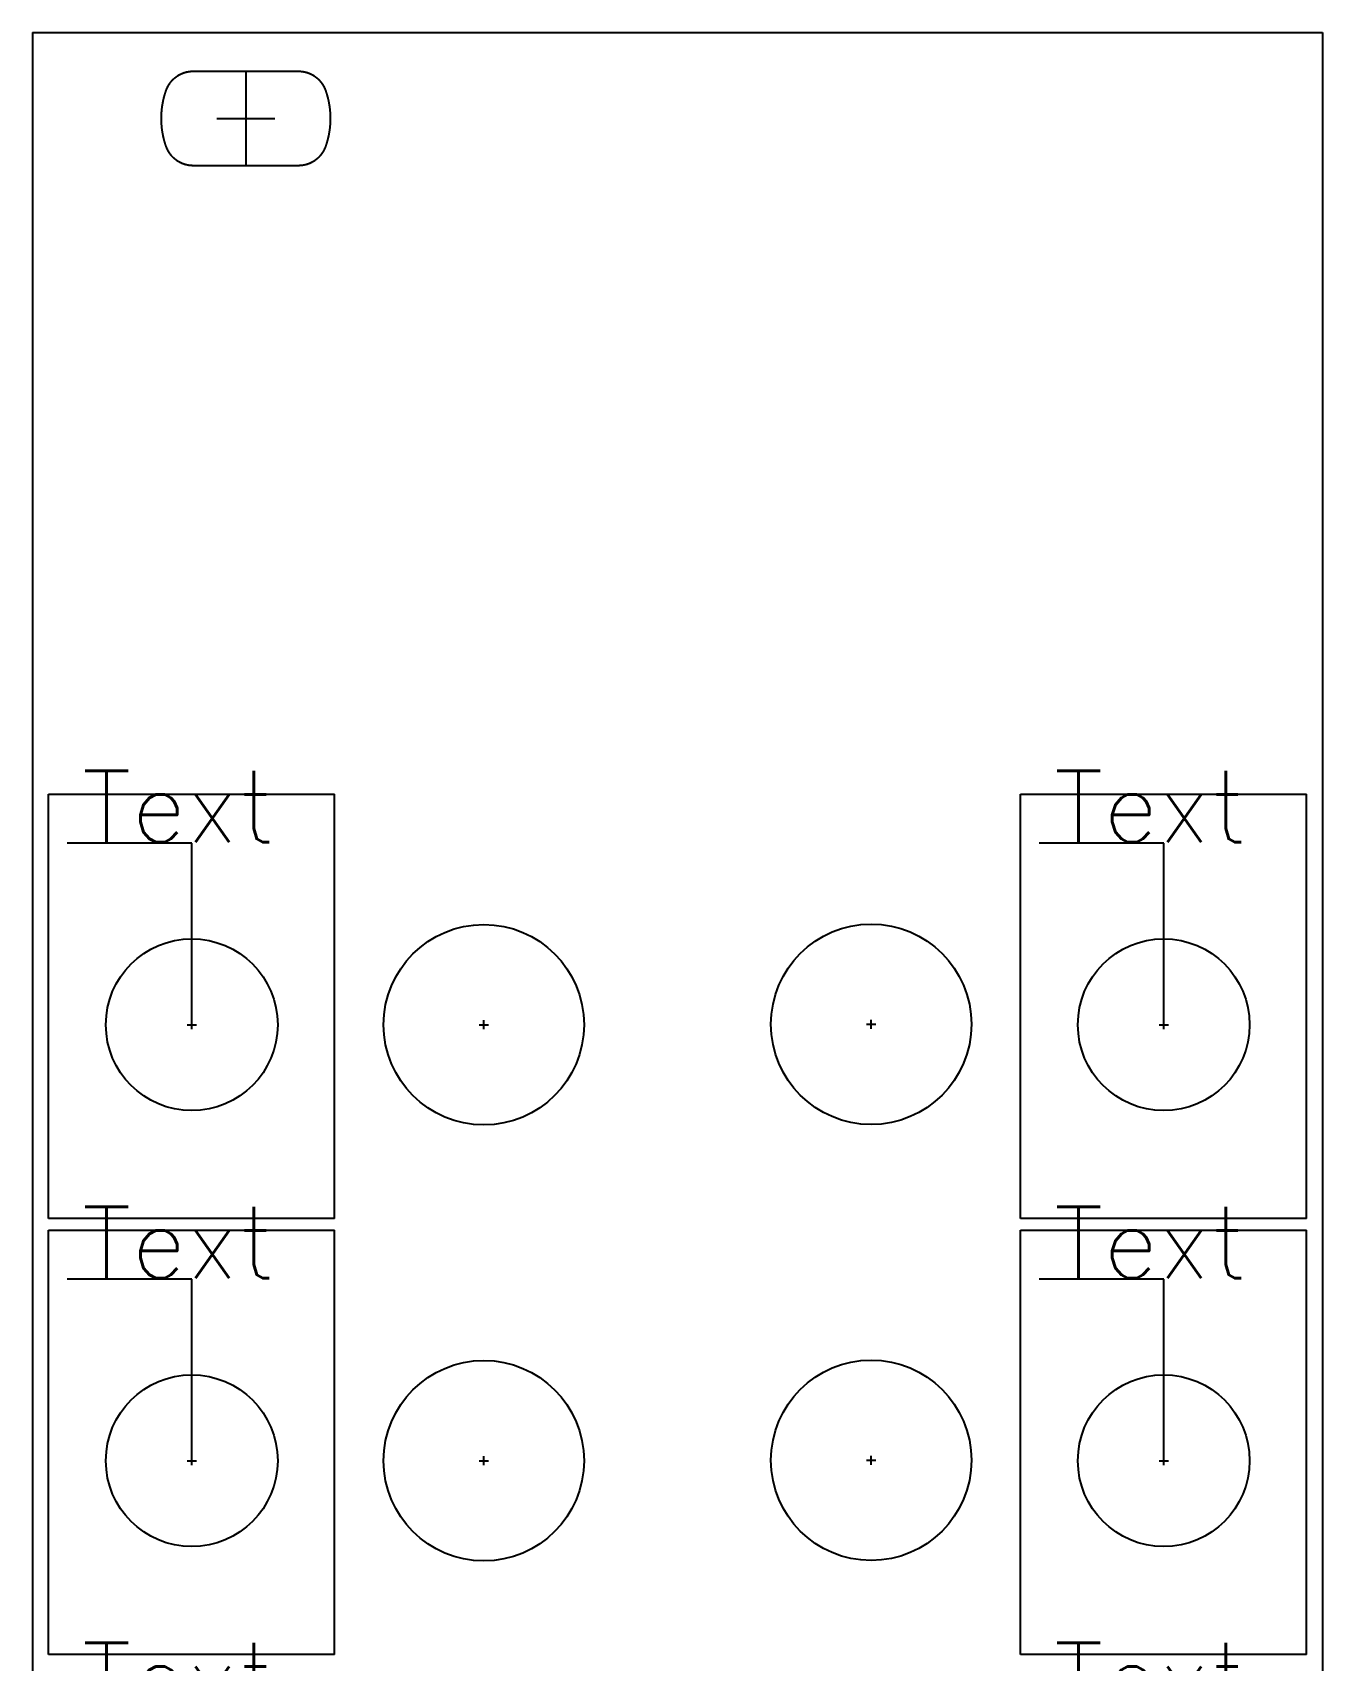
# Model space of a CAD drawing. Extents: x 191 to 236, y 279 to 408.
# Drawn here: x 190.6 to 235.7, y 350.7 to 407.6 of the extents above; entities that cross this region are included whole.
import ezdxf

# ---------------------------------------------------------------- set-up
doc = ezdxf.new("R2010")
doc.units = 0
doc.layers.get('0').update_dxf_attribs({"linetype": 'CONTINUOUS'})
doc.layers.add('Layer1', color=252, linetype='CONTINUOUS', plot=False)
doc.layers.add('Object', color=7, linetype='CONTINUOUS')

msp = doc.modelspace()

# ---------------------------------------------------------------- linework, layer by layer
at = {"linetype": 'ByBlock'}
for p, q in [((190.633, 407.639), (190.633, 279.139)), ((190.633, 407.639), (235.725, 407.639)), ((235.725, 407.639), (235.725, 279.139)), ((198.089, 406.288), (198.089, 402.986)), ((196.2, 379.31), (191.843, 379.31)), ((196.2, 372.959), (196.2, 379.31)), ((230.178, 379.31), (225.821, 379.31)), ((230.178, 372.959), (230.178, 379.31)), ((196.2, 364.07), (191.843, 364.07)), ((196.2, 357.719), (196.2, 364.07)), ((230.178, 364.07), (225.821, 364.07)), ((230.178, 357.719), (230.178, 364.07))]:
    msp.add_line(p, q, dxfattribs=at)
at = {"layer": 'Layer1', "linetype": 'ByBlock'}
for p, q in [((191.19, 381.012), (201.19, 381.012)), ((191.19, 366.182), (191.19, 381.012)), ((201.19, 366.182), (201.19, 381.012)), ((225.168, 381.012), (235.168, 381.012)), ((225.168, 366.182), (225.168, 381.012)), ((235.168, 366.182), (235.168, 381.012)), ((201.19, 366.182), (191.19, 366.182)), ((235.168, 366.182), (225.168, 366.182)), ((191.19, 365.772), (201.19, 365.772)), ((191.19, 350.942), (191.19, 365.772)), ((201.19, 350.942), (201.19, 365.772)), ((225.168, 365.772), (235.168, 365.772)), ((225.168, 350.942), (225.168, 365.772)), ((235.168, 350.942), (235.168, 365.772)), ((201.19, 350.942), (191.19, 350.942)), ((235.168, 350.942), (225.168, 350.942))]:
    msp.add_line(p, q, dxfattribs=at)
at = {"layer": 'Object', "linetype": 'ByBlock'}
msp.add_line((197.077, 404.637), (199.101, 404.637), dxfattribs=at)
at = {"layer": 'Object', "color": 1, "linetype": 'ByBlock'}
for p, q in [((196.04, 372.959), (196.359, 372.959)), ((196.2, 372.799), (196.2, 373.118)), ((206.249, 372.959), (206.568, 372.959)), ((206.408, 372.799), (206.408, 373.118)), ((219.791, 372.973), (220.11, 372.973)), ((219.95, 372.813), (219.95, 373.132)), ((230.019, 372.959), (230.338, 372.959)), ((230.178, 372.799), (230.178, 373.118)), ((196.04, 357.719), (196.359, 357.719)), ((196.2, 357.559), (196.2, 357.878)), ((206.249, 357.719), (206.568, 357.719)), ((206.408, 357.559), (206.408, 357.878)), ((219.791, 357.733), (220.11, 357.733)), ((219.95, 357.573), (219.95, 357.892)), ((230.019, 357.719), (230.338, 357.719)), ((230.178, 357.559), (230.178, 357.878))]:
    msp.add_line(p, q, dxfattribs=at)
at = {"layer": 'Object', "linetype": 'ByBlock'}
msp.add_lwpolyline([(195.163, 404.248), (195.162, 404.256), (195.161, 404.264), (195.16, 404.271), (195.159, 404.279), (195.158, 404.287), (195.157, 404.295), (195.156, 404.302), (195.156, 404.31), (195.155, 404.318), (195.154, 404.326), (195.153, 404.333), (195.152, 404.341), (195.151, 404.349), (195.151, 404.357), (195.15, 404.364), (195.149, 404.372), (195.149, 404.38), (195.148, 404.388), (195.147, 404.396), (195.147, 404.403), (195.146, 404.411), (195.145, 404.419), (195.145, 404.427), (195.144, 404.434), (195.144, 404.442), (195.143, 404.45), (195.143, 404.458), (195.142, 404.466), (195.142, 404.473), (195.141, 404.481), (195.141, 404.489), (195.141, 404.497), (195.14, 404.505), (195.14, 404.512), (195.14, 404.52), (195.139, 404.528), (195.139, 404.536), (195.139, 404.544), (195.139, 404.551), (195.138, 404.559), (195.138, 404.567), (195.138, 404.575), (195.138, 404.583), (195.138, 404.59), (195.138, 404.598), (195.138, 404.606), (195.137, 404.614), (195.137, 404.622), (195.137, 404.629), (195.137, 404.637), (195.137, 404.645), (195.137, 404.653), (195.137, 404.661), (195.138, 404.668), (195.138, 404.676), (195.138, 404.684), (195.138, 404.692), (195.138, 404.7), (195.138, 404.707), (195.138, 404.715), (195.139, 404.723), (195.139, 404.731), (195.139, 404.739), (195.139, 404.746), (195.14, 404.754), (195.14, 404.762), (195.14, 404.77), (195.141, 404.777), (195.141, 404.785), (195.141, 404.793), (195.142, 404.801), (195.142, 404.809), (195.143, 404.816), (195.143, 404.824), (195.144, 404.832), (195.144, 404.84), (195.145, 404.848), (195.145, 404.855), (195.146, 404.863), (195.147, 404.871), (195.147, 404.879), (195.148, 404.886), (195.149, 404.894), (195.149, 404.902), (195.15, 404.91), (195.151, 404.918), (195.151, 404.925), (195.152, 404.933), (195.153, 404.941), (195.154, 404.949), (195.155, 404.956), (195.156, 404.964), (195.156, 404.972), (195.157, 404.98), (195.158, 404.987), (195.159, 404.995), (195.16, 405.003), (195.161, 405.011), (195.162, 405.018), (195.163, 405.026), (195.164, 405.034), (195.165, 405.042), (195.166, 405.049), (195.167, 405.057), (195.169, 405.065), (195.17, 405.073), (195.171, 405.08), (195.172, 405.088), (195.173, 405.096), (195.174, 405.104), (195.176, 405.111), (195.177, 405.119), (195.178, 405.127), (195.18, 405.134), (195.181, 405.142), (195.182, 405.15), (195.184, 405.158), (195.185, 405.165), (195.186, 405.173), (195.188, 405.181), (195.189, 405.188), (195.191, 405.196), (195.192, 405.204), (195.194, 405.211), (195.195, 405.219), (195.197, 405.227), (195.198, 405.234), (195.2, 405.242), (195.202, 405.25), (195.203, 405.258), (195.205, 405.265), (195.207, 405.273), (195.208, 405.28), (195.21, 405.288), (195.212, 405.296), (195.214, 405.303), (195.215, 405.311), (195.217, 405.319), (195.219, 405.326), (195.221, 405.334), (195.223, 405.342), (195.225, 405.349), (195.226, 405.357), (195.228, 405.364), (195.23, 405.372), (195.232, 405.38), (195.234, 405.387), (195.236, 405.395), (195.238, 405.403), (195.24, 405.41), (195.242, 405.418), (195.244, 405.425), (195.247, 405.433), (195.249, 405.44), (195.251, 405.448), (195.253, 405.456), (195.255, 405.463), (195.257, 405.471), (195.26, 405.478), (195.262, 405.486), (195.264, 405.493), (195.267, 405.501), (195.269, 405.508), (195.271, 405.516), (195.274, 405.524), (195.276, 405.531), (195.278, 405.539), (195.281, 405.546), (195.283, 405.554), (195.286, 405.561), (195.288, 405.569), (195.291, 405.576), (195.293, 405.584), (195.296, 405.591), (195.298, 405.599), (195.301, 405.606), (195.303, 405.613), (195.306, 405.621), (195.308, 405.626), (195.309, 405.63), (195.311, 405.635), (195.313, 405.64), (195.315, 405.644), (195.316, 405.649), (195.318, 405.653), (195.32, 405.658), (195.322, 405.663), (195.324, 405.667), (195.326, 405.672), (195.327, 405.676), (195.329, 405.681), (195.331, 405.685), (195.333, 405.69), (195.335, 405.694), (195.337, 405.699), (195.339, 405.703), (195.341, 405.708), (195.343, 405.712), (195.346, 405.717), (195.348, 405.721), (195.35, 405.725), (195.352, 405.73), (195.354, 405.734), (195.356, 405.739), (195.358, 405.743), (195.361, 405.747), (195.363, 405.752), (195.365, 405.756), (195.367, 405.76), (195.37, 405.764), (195.372, 405.769), (195.374, 405.773), (195.377, 405.777), (195.379, 405.781), (195.382, 405.786), (195.384, 405.79), (195.386, 405.794), (195.389, 405.798), (195.391, 405.802), (195.394, 405.807), (195.396, 405.811), (195.399, 405.815), (195.402, 405.819), (195.404, 405.823), (195.407, 405.827), (195.409, 405.831), (195.412, 405.835), (195.415, 405.839), (195.417, 405.843), (195.42, 405.847), (195.423, 405.851), (195.425, 405.855), (195.428, 405.859), (195.431, 405.863), (195.434, 405.867), (195.436, 405.871), (195.439, 405.875), (195.442, 405.879), (195.445, 405.882), (195.448, 405.886), (195.451, 405.89), (195.453, 405.894), (195.456, 405.898), (195.459, 405.902), (195.462, 405.905), (195.465, 405.909), (195.468, 405.913), (195.471, 405.917), (195.474, 405.92), (195.477, 405.924), (195.48, 405.928), (195.483, 405.931), (195.486, 405.935), (195.49, 405.939), (195.493, 405.942), (195.496, 405.946), (195.499, 405.949), (195.502, 405.953), (195.505, 405.957), (195.508, 405.96), (195.512, 405.964), (195.515, 405.967), (195.518, 405.971), (195.521, 405.974), (195.525, 405.978), (195.528, 405.981), (195.531, 405.984), (195.535, 405.988), (195.538, 405.991), (195.541, 405.995), (195.545, 405.998), (195.548, 406.001), (195.551, 406.005), (195.555, 406.008), (195.558, 406.011), (195.562, 406.014), (195.565, 406.018), (195.569, 406.021), (195.572, 406.024), (195.576, 406.027), (195.579, 406.031), (195.583, 406.034), (195.586, 406.037), (195.59, 406.04), (195.593, 406.043), (195.597, 406.046), (195.601, 406.049), (195.604, 406.052), (195.608, 406.056), (195.612, 406.059), (195.615, 406.062), (195.619, 406.065), (195.623, 406.068), (195.626, 406.071), (195.63, 406.073), (195.634, 406.076), (195.637, 406.079), (195.641, 406.082), (195.645, 406.085), (195.649, 406.088), (195.653, 406.091), (195.656, 406.094), (195.66, 406.096), (195.664, 406.099), (195.668, 406.102), (195.672, 406.105), (195.676, 406.107), (195.68, 406.11), (195.683, 406.113), (195.687, 406.116), (195.691, 406.118), (195.695, 406.121), (195.699, 406.123), (195.703, 406.126), (195.707, 406.129), (195.711, 406.131), (195.715, 406.134), (195.719, 406.136), (195.723, 406.139), (195.727, 406.141), (195.731, 406.144), (195.735, 406.146), (195.739, 406.149), (195.744, 406.151), (195.748, 406.153), (195.752, 406.156), (195.756, 406.158), (195.76, 406.16), (195.764, 406.163), (195.768, 406.165), (195.773, 406.167), (195.777, 406.17), (195.781, 406.172), (195.785, 406.174), (195.789, 406.176), (195.794, 406.178), (195.798, 406.181), (195.802, 406.183), (195.806, 406.185), (195.811, 406.187), (195.815, 406.189), (195.819, 406.191), (195.823, 406.193), (195.828, 406.195), (195.832, 406.197), (195.836, 406.199), (195.841, 406.201), (195.845, 406.203), (195.849, 406.205), (195.854, 406.207), (195.858, 406.209), (195.863, 406.211), (195.867, 406.212), (195.871, 406.214), (195.876, 406.216), (195.88, 406.218), (195.885, 406.22), (195.889, 406.221), (195.894, 406.223), (195.898, 406.225), (195.903, 406.226), (195.907, 406.228), (195.912, 406.23), (195.916, 406.231), (195.921, 406.233), (195.925, 406.234), (195.93, 406.236), (195.934, 406.237), (195.939, 406.239), (195.943, 406.24), (195.948, 406.242), (195.952, 406.243), (195.957, 406.245), (195.962, 406.246), (195.966, 406.247), (195.971, 406.249), (195.975, 406.25), (195.98, 406.251), (195.985, 406.253), (195.989, 406.254), (195.994, 406.255), (195.999, 406.256), (196.003, 406.258), (196.008, 406.259), (196.013, 406.26), (196.017, 406.261), (196.022, 406.262), (196.027, 406.263), (196.031, 406.264), (196.036, 406.265), (196.041, 406.266), (196.046, 406.267), (196.05, 406.268), (196.055, 406.269), (196.06, 406.27), (196.065, 406.271), (196.069, 406.272), (196.074, 406.273), (196.079, 406.274), (196.084, 406.275), (196.088, 406.275), (196.093, 406.276), (196.098, 406.277), (196.103, 406.278), (196.108, 406.278), (196.112, 406.279), (196.117, 406.28), (196.122, 406.28), (196.127, 406.281), (196.132, 406.281), (196.137, 406.282), (196.142, 406.283), (196.146, 406.283), (196.151, 406.284), (196.156, 406.284), (196.161, 406.285), (196.166, 406.285), (196.171, 406.285), (196.176, 406.286), (196.181, 406.286), (196.186, 406.286), (196.19, 406.287), (196.195, 406.287), (196.2, 406.287), (196.205, 406.287), (196.21, 406.288), (196.215, 406.288), (196.22, 406.288), (196.225, 406.288), (196.23, 406.288), (196.235, 406.288), (196.24, 406.288), (196.245, 406.288), (196.25, 406.288), (199.929, 406.288), (199.934, 406.288), (199.939, 406.288), (199.944, 406.288), (199.949, 406.288), (199.953, 406.288), (199.958, 406.288), (199.963, 406.288), (199.968, 406.288), (199.973, 406.287), (199.978, 406.287), (199.983, 406.287), (199.988, 406.287), (199.993, 406.286), (199.998, 406.286), (200.003, 406.286), (200.008, 406.285), (200.013, 406.285), (200.017, 406.285), (200.022, 406.284), (200.027, 406.284), (200.032, 406.283), (200.037, 406.283), (200.042, 406.282), (200.047, 406.281), (200.051, 406.281), (200.056, 406.28), (200.061, 406.28), (200.066, 406.279), (200.071, 406.278), (200.076, 406.278), (200.08, 406.277), (200.085, 406.276), (200.09, 406.275), (200.095, 406.275), (200.1, 406.274), (200.104, 406.273), (200.109, 406.272), (200.114, 406.271), (200.119, 406.27), (200.123, 406.269), (200.128, 406.268), (200.133, 406.267), (200.138, 406.266), (200.142, 406.265), (200.147, 406.264), (200.152, 406.263), (200.157, 406.262), (200.161, 406.261), (200.166, 406.26), (200.171, 406.259), (200.175, 406.258), (200.18, 406.256), (200.185, 406.255), (200.189, 406.254), (200.194, 406.253), (200.198, 406.251), (200.203, 406.25), (200.208, 406.249), (200.212, 406.247), (200.217, 406.246), (200.222, 406.245), (200.226, 406.243), (200.231, 406.242), (200.235, 406.24), (200.24, 406.239), (200.244, 406.237), (200.249, 406.236), (200.253, 406.234), (200.258, 406.233), (200.262, 406.231), (200.267, 406.23), (200.271, 406.228), (200.276, 406.226), (200.28, 406.225), (200.285, 406.223), (200.289, 406.221), (200.294, 406.22), (200.298, 406.218), (200.303, 406.216), (200.307, 406.214), (200.312, 406.212), (200.316, 406.211), (200.32, 406.209), (200.325, 406.207), (200.329, 406.205), (200.333, 406.203), (200.338, 406.201), (200.342, 406.199), (200.346, 406.197), (200.351, 406.195), (200.355, 406.193), (200.359, 406.191), (200.364, 406.189), (200.368, 406.187), (200.372, 406.185), (200.376, 406.183), (200.381, 406.181), (200.385, 406.178), (200.389, 406.176), (200.393, 406.174), (200.398, 406.172), (200.402, 406.17), (200.406, 406.167), (200.41, 406.165), (200.414, 406.163), (200.418, 406.16), (200.423, 406.158), (200.427, 406.156), (200.431, 406.153), (200.435, 406.151), (200.439, 406.149), (200.443, 406.146), (200.447, 406.144), (200.451, 406.141), (200.455, 406.139), (200.459, 406.136), (200.463, 406.134), (200.467, 406.131), (200.471, 406.129), (200.475, 406.126), (200.479, 406.123), (200.483, 406.121), (200.487, 406.118), (200.491, 406.116), (200.495, 406.113), (200.499, 406.11), (200.503, 406.107), (200.507, 406.105), (200.511, 406.102), (200.514, 406.099), (200.518, 406.096), (200.522, 406.094), (200.526, 406.091), (200.53, 406.088), (200.533, 406.085), (200.537, 406.082), (200.541, 406.079), (200.545, 406.076), (200.548, 406.073), (200.552, 406.071), (200.556, 406.068), (200.56, 406.065), (200.563, 406.062), (200.567, 406.059), (200.571, 406.056), (200.574, 406.052), (200.578, 406.049), (200.581, 406.046), (200.585, 406.043), (200.589, 406.04), (200.592, 406.037), (200.596, 406.034), (200.599, 406.031), (200.603, 406.027), (200.606, 406.024), (200.61, 406.021), (200.613, 406.018), (200.617, 406.014), (200.62, 406.011), (200.624, 406.008), (200.627, 406.005), (200.63, 406.001), (200.634, 405.998), (200.637, 405.995), (200.641, 405.991), (200.644, 405.988), (200.647, 405.984), (200.65, 405.981), (200.654, 405.978), (200.657, 405.974), (200.66, 405.971), (200.664, 405.967), (200.667, 405.964), (200.67, 405.96), (200.673, 405.957), (200.676, 405.953), (200.68, 405.949), (200.683, 405.946), (200.686, 405.942), (200.689, 405.939), (200.692, 405.935), (200.695, 405.931), (200.698, 405.928), (200.701, 405.924), (200.704, 405.92), (200.707, 405.917), (200.71, 405.913), (200.713, 405.909), (200.716, 405.905), (200.719, 405.902), (200.722, 405.898), (200.725, 405.894), (200.728, 405.89), (200.731, 405.886), (200.734, 405.882), (200.736, 405.879), (200.739, 405.875), (200.742, 405.871), (200.745, 405.867), (200.748, 405.863), (200.75, 405.859), (200.753, 405.855), (200.756, 405.851), (200.759, 405.847), (200.761, 405.843), (200.764, 405.839), (200.767, 405.835), (200.769, 405.831), (200.772, 405.827), (200.774, 405.823), (200.777, 405.819), (200.78, 405.815), (200.782, 405.811), (200.785, 405.807), (200.787, 405.802), (200.79, 405.798), (200.792, 405.794), (200.794, 405.79), (200.797, 405.786), (200.799, 405.781), (200.802, 405.777), (200.804, 405.773), (200.806, 405.769), (200.809, 405.764), (200.811, 405.76), (200.813, 405.756), (200.816, 405.752), (200.818, 405.747), (200.82, 405.743), (200.822, 405.739), (200.824, 405.734), (200.827, 405.73), (200.829, 405.725), (200.831, 405.721), (200.833, 405.717), (200.835, 405.712), (200.837, 405.708), (200.839, 405.703), (200.841, 405.699), (200.843, 405.694), (200.845, 405.69), (200.847, 405.685), (200.849, 405.681), (200.851, 405.676), (200.853, 405.672), (200.855, 405.667), (200.857, 405.663), (200.858, 405.658), (200.86, 405.653), (200.862, 405.649), (200.864, 405.644), (200.866, 405.64), (200.867, 405.635), (200.869, 405.63), (200.871, 405.626), (200.872, 405.621), (200.875, 405.613), (200.878, 405.606), (200.88, 405.599), (200.883, 405.591), (200.885, 405.584), (200.888, 405.576), (200.89, 405.569), (200.893, 405.561), (200.895, 405.554), (200.898, 405.546), (200.9, 405.539), (200.903, 405.531), (200.905, 405.524), (200.907, 405.516), (200.91, 405.508), (200.912, 405.501), (200.914, 405.493), (200.917, 405.486), (200.919, 405.478), (200.921, 405.471), (200.923, 405.463), (200.925, 405.456), (200.928, 405.448), (200.93, 405.44), (200.932, 405.433), (200.934, 405.425), (200.936, 405.418), (200.938, 405.41), (200.94, 405.403), (200.942, 405.395), (200.944, 405.387), (200.946, 405.38), (200.948, 405.372), (200.95, 405.364), (200.952, 405.357), (200.954, 405.349), (200.956, 405.342), (200.958, 405.334), (200.96, 405.326), (200.961, 405.319), (200.963, 405.311), (200.965, 405.303), (200.967, 405.296), (200.968, 405.288), (200.97, 405.28), (200.972, 405.273), (200.974, 405.265), (200.975, 405.258), (200.977, 405.25), (200.978, 405.242), (200.98, 405.234), (200.982, 405.227), (200.983, 405.219), (200.985, 405.211), (200.986, 405.204), (200.988, 405.196), (200.989, 405.188), (200.991, 405.181), (200.992, 405.173), (200.994, 405.165), (200.995, 405.158), (200.996, 405.15), (200.998, 405.142), (200.999, 405.134), (201, 405.127), (201.002, 405.119), (201.003, 405.111), (201.004, 405.104), (201.005, 405.096), (201.006, 405.088), (201.008, 405.08), (201.009, 405.073), (201.01, 405.065), (201.011, 405.057), (201.012, 405.049), (201.013, 405.042), (201.014, 405.034), (201.015, 405.026), (201.016, 405.018), (201.017, 405.011), (201.018, 405.003), (201.019, 404.995), (201.02, 404.987), (201.021, 404.98), (201.022, 404.972), (201.023, 404.964), (201.024, 404.956), (201.025, 404.949), (201.025, 404.941), (201.026, 404.933), (201.027, 404.925), (201.028, 404.918), (201.029, 404.91), (201.029, 404.902), (201.03, 404.894), (201.031, 404.886), (201.031, 404.879), (201.032, 404.871), (201.032, 404.863), (201.033, 404.855), (201.034, 404.848), (201.034, 404.84), (201.035, 404.832), (201.035, 404.824), (201.036, 404.816), (201.036, 404.809), (201.037, 404.801), (201.037, 404.793), (201.037, 404.785), (201.038, 404.777), (201.038, 404.77), (201.038, 404.762), (201.039, 404.754), (201.039, 404.746), (201.039, 404.739), (201.04, 404.731), (201.04, 404.723), (201.04, 404.715), (201.04, 404.707), (201.04, 404.7), (201.041, 404.692), (201.041, 404.684), (201.041, 404.676), (201.041, 404.668), (201.041, 404.661), (201.041, 404.653), (201.041, 404.645), (201.041, 404.637), (201.041, 404.629), (201.041, 404.622), (201.041, 404.614), (201.041, 404.606), (201.041, 404.598), (201.041, 404.59), (201.041, 404.583), (201.04, 404.575), (201.04, 404.567), (201.04, 404.559), (201.04, 404.551), (201.04, 404.544), (201.039, 404.536), (201.039, 404.528), (201.039, 404.52), (201.038, 404.512), (201.038, 404.505), (201.038, 404.497), (201.037, 404.489), (201.037, 404.481), (201.037, 404.473), (201.036, 404.466), (201.036, 404.458), (201.035, 404.45), (201.035, 404.442), (201.034, 404.434), (201.034, 404.427), (201.033, 404.419), (201.032, 404.411), (201.032, 404.403), (201.031, 404.396), (201.031, 404.388), (201.03, 404.38), (201.029, 404.372), (201.029, 404.364), (201.028, 404.357), (201.027, 404.349), (201.026, 404.341), (201.025, 404.333), (201.025, 404.326), (201.024, 404.318), (201.023, 404.31), (201.022, 404.302), (201.021, 404.295), (201.02, 404.287), (201.019, 404.279), (201.018, 404.271), (201.017, 404.264), (201.016, 404.256), (201.015, 404.248), (201.014, 404.24), (201.013, 404.233), (201.012, 404.225), (201.011, 404.217), (201.01, 404.209), (201.009, 404.202), (201.008, 404.194), (201.006, 404.186), (201.005, 404.178), (201.004, 404.171), (201.003, 404.163), (201.002, 404.155), (201, 404.148), (200.999, 404.14), (200.998, 404.132), (200.996, 404.124), (200.995, 404.117), (200.994, 404.109), (200.992, 404.101), (200.991, 404.094), (200.989, 404.086), (200.988, 404.078), (200.986, 404.071), (200.985, 404.063), (200.983, 404.055), (200.982, 404.047), (200.98, 404.04), (200.978, 404.032), (200.977, 404.024), (200.975, 404.017), (200.974, 404.009), (200.972, 404.001), (200.97, 403.994), (200.968, 403.986), (200.967, 403.978), (200.965, 403.971), (200.963, 403.963), (200.961, 403.956), (200.96, 403.948), (200.958, 403.94), (200.956, 403.933), (200.954, 403.925), (200.952, 403.917), (200.95, 403.91), (200.948, 403.902), (200.946, 403.895), (200.944, 403.887), (200.942, 403.879), (200.94, 403.872), (200.938, 403.864), (200.936, 403.857), (200.934, 403.849), (200.932, 403.841), (200.93, 403.834), (200.928, 403.826), (200.925, 403.819), (200.923, 403.811), (200.921, 403.804), (200.919, 403.796), (200.917, 403.788), (200.914, 403.781), (200.912, 403.773), (200.91, 403.766), (200.907, 403.758), (200.905, 403.751), (200.903, 403.743), (200.9, 403.736), (200.898, 403.728), (200.895, 403.721), (200.893, 403.713), (200.89, 403.706), (200.888, 403.698), (200.885, 403.691), (200.883, 403.683), (200.88, 403.676), (200.878, 403.668), (200.875, 403.661), (200.872, 403.653), (200.871, 403.649), (200.869, 403.644), (200.867, 403.639), (200.866, 403.635), (200.864, 403.63), (200.862, 403.625), (200.86, 403.621), (200.858, 403.616), (200.857, 403.612), (200.855, 403.607), (200.853, 403.603), (200.851, 403.598), (200.849, 403.593), (200.847, 403.589), (200.845, 403.584), (200.843, 403.58), (200.841, 403.575), (200.839, 403.571), (200.837, 403.567), (200.835, 403.562), (200.833, 403.558), (200.831, 403.553), (200.829, 403.549), (200.827, 403.544), (200.824, 403.54), (200.822, 403.536), (200.82, 403.531), (200.818, 403.527), (200.816, 403.523), (200.813, 403.518), (200.811, 403.514), (200.809, 403.51), (200.806, 403.506), (200.804, 403.501), (200.802, 403.497), (200.799, 403.493), (200.797, 403.489), (200.794, 403.484), (200.792, 403.48), (200.79, 403.476), (200.787, 403.472), (200.785, 403.468), (200.782, 403.464), (200.78, 403.46), (200.777, 403.455), (200.774, 403.451), (200.772, 403.447), (200.769, 403.443), (200.767, 403.439), (200.764, 403.435), (200.761, 403.431), (200.759, 403.427), (200.756, 403.423), (200.753, 403.419), (200.75, 403.415), (200.748, 403.411), (200.745, 403.407), (200.742, 403.403), (200.739, 403.4), (200.736, 403.396), (200.734, 403.392), (200.731, 403.388), (200.728, 403.384), (200.725, 403.38), (200.722, 403.376), (200.719, 403.373), (200.716, 403.369), (200.713, 403.365), (200.71, 403.361), (200.707, 403.358), (200.704, 403.354), (200.701, 403.35), (200.698, 403.347), (200.695, 403.343), (200.692, 403.339), (200.689, 403.336), (200.686, 403.332), (200.683, 403.328), (200.68, 403.325), (200.676, 403.321), (200.673, 403.318), (200.67, 403.314), (200.667, 403.311), (200.664, 403.307), (200.66, 403.304), (200.657, 403.3), (200.654, 403.297), (200.65, 403.293), (200.647, 403.29), (200.644, 403.286), (200.641, 403.283), (200.637, 403.28), (200.634, 403.276), (200.63, 403.273), (200.627, 403.27), (200.624, 403.266), (200.62, 403.263), (200.617, 403.26), (200.613, 403.257), (200.61, 403.253), (200.606, 403.25), (200.603, 403.247), (200.599, 403.244), (200.596, 403.24), (200.592, 403.237), (200.589, 403.234), (200.585, 403.231), (200.581, 403.228), (200.578, 403.225), (200.574, 403.222), (200.571, 403.219), (200.567, 403.216), (200.563, 403.213), (200.56, 403.21), (200.556, 403.207), (200.552, 403.204), (200.548, 403.201), (200.545, 403.198), (200.541, 403.195), (200.537, 403.192), (200.533, 403.189), (200.53, 403.186), (200.526, 403.184), (200.522, 403.181), (200.518, 403.178), (200.514, 403.175), (200.511, 403.172), (200.507, 403.17), (200.503, 403.167), (200.499, 403.164), (200.495, 403.161), (200.491, 403.159), (200.487, 403.156), (200.483, 403.153), (200.479, 403.151), (200.475, 403.148), (200.471, 403.146), (200.467, 403.143), (200.463, 403.141), (200.459, 403.138), (200.455, 403.136), (200.451, 403.133), (200.447, 403.131), (200.443, 403.128), (200.439, 403.126), (200.435, 403.123), (200.431, 403.121), (200.427, 403.119), (200.423, 403.116), (200.418, 403.114), (200.414, 403.112), (200.41, 403.109), (200.406, 403.107), (200.402, 403.105), (200.398, 403.102), (200.393, 403.1), (200.389, 403.098), (200.385, 403.096), (200.381, 403.094), (200.376, 403.092), (200.372, 403.089), (200.368, 403.087), (200.364, 403.085), (200.359, 403.083), (200.355, 403.081), (200.351, 403.079), (200.346, 403.077), (200.342, 403.075), (200.338, 403.073), (200.333, 403.071), (200.329, 403.069), (200.325, 403.067), (200.32, 403.066), (200.316, 403.064), (200.312, 403.062), (200.307, 403.06), (200.303, 403.058), (200.298, 403.057), (200.294, 403.055), (200.289, 403.053), (200.285, 403.051), (200.28, 403.05), (200.276, 403.048), (200.271, 403.046), (200.267, 403.045), (200.262, 403.043), (200.258, 403.041), (200.253, 403.04), (200.249, 403.038), (200.244, 403.037), (200.24, 403.035), (200.235, 403.034), (200.231, 403.032), (200.226, 403.031), (200.222, 403.03), (200.217, 403.028), (200.212, 403.027), (200.208, 403.025), (200.203, 403.024), (200.198, 403.023), (200.194, 403.022), (200.189, 403.02), (200.185, 403.019), (200.18, 403.018), (200.175, 403.017), (200.171, 403.015), (200.166, 403.014), (200.161, 403.013), (200.157, 403.012), (200.152, 403.011), (200.147, 403.01), (200.142, 403.009), (200.138, 403.008), (200.133, 403.007), (200.128, 403.006), (200.123, 403.005), (200.119, 403.004), (200.114, 403.003), (200.109, 403.002), (200.104, 403.001), (200.1, 403.001), (200.095, 403), (200.09, 402.999), (200.085, 402.998), (200.08, 402.997), (200.076, 402.997), (200.071, 402.996), (200.066, 402.995), (200.061, 402.995), (200.056, 402.994), (200.051, 402.993), (200.047, 402.993), (200.042, 402.992), (200.037, 402.992), (200.032, 402.991), (200.027, 402.991), (200.022, 402.99), (200.017, 402.99), (200.013, 402.989), (200.008, 402.989), (200.003, 402.989), (199.998, 402.988), (199.993, 402.988), (199.988, 402.988), (199.983, 402.987), (199.978, 402.987), (199.973, 402.987), (199.968, 402.987), (199.963, 402.986), (199.958, 402.986), (199.953, 402.986), (199.949, 402.986), (199.944, 402.986), (199.939, 402.986), (199.934, 402.986), (199.929, 402.986), (196.25, 402.986), (196.245, 402.986), (196.24, 402.986), (196.235, 402.986), (196.23, 402.986), (196.225, 402.986), (196.22, 402.986), (196.215, 402.986), (196.21, 402.987), (196.205, 402.987), (196.2, 402.987), (196.195, 402.987), (196.19, 402.988), (196.186, 402.988), (196.181, 402.988), (196.176, 402.989), (196.171, 402.989), (196.166, 402.989), (196.161, 402.99), (196.156, 402.99), (196.151, 402.991), (196.146, 402.991), (196.142, 402.992), (196.137, 402.992), (196.132, 402.993), (196.127, 402.993), (196.122, 402.994), (196.117, 402.995), (196.112, 402.995), (196.108, 402.996), (196.103, 402.997), (196.098, 402.997), (196.093, 402.998), (196.088, 402.999), (196.084, 403), (196.079, 403.001), (196.074, 403.001), (196.069, 403.002), (196.065, 403.003), (196.06, 403.004), (196.055, 403.005), (196.05, 403.006), (196.046, 403.007), (196.041, 403.008), (196.036, 403.009), (196.031, 403.01), (196.027, 403.011), (196.022, 403.012), (196.017, 403.013), (196.013, 403.014), (196.008, 403.015), (196.003, 403.017), (195.999, 403.018), (195.994, 403.019), (195.989, 403.02), (195.985, 403.022), (195.98, 403.023), (195.975, 403.024), (195.971, 403.025), (195.966, 403.027), (195.962, 403.028), (195.957, 403.03), (195.952, 403.031), (195.948, 403.032), (195.943, 403.034), (195.939, 403.035), (195.934, 403.037), (195.93, 403.038), (195.925, 403.04), (195.921, 403.041), (195.916, 403.043), (195.912, 403.045), (195.907, 403.046), (195.903, 403.048), (195.898, 403.05), (195.894, 403.051), (195.889, 403.053), (195.885, 403.055), (195.88, 403.057), (195.876, 403.058), (195.871, 403.06), (195.867, 403.062), (195.863, 403.064), (195.858, 403.066), (195.854, 403.067), (195.849, 403.069), (195.845, 403.071), (195.841, 403.073), (195.836, 403.075), (195.832, 403.077), (195.828, 403.079), (195.823, 403.081), (195.819, 403.083), (195.815, 403.085), (195.811, 403.087), (195.806, 403.089), (195.802, 403.092), (195.798, 403.094), (195.794, 403.096), (195.789, 403.098), (195.785, 403.1), (195.781, 403.102), (195.777, 403.105), (195.773, 403.107), (195.768, 403.109), (195.764, 403.112), (195.76, 403.114), (195.756, 403.116), (195.752, 403.119), (195.748, 403.121), (195.744, 403.123), (195.739, 403.126), (195.735, 403.128), (195.731, 403.131), (195.727, 403.133), (195.723, 403.136), (195.719, 403.138), (195.715, 403.141), (195.711, 403.143), (195.707, 403.146), (195.703, 403.148), (195.699, 403.151), (195.695, 403.153), (195.691, 403.156), (195.687, 403.159), (195.683, 403.161), (195.68, 403.164), (195.676, 403.167), (195.672, 403.17), (195.668, 403.172), (195.664, 403.175), (195.66, 403.178), (195.656, 403.181), (195.653, 403.184), (195.649, 403.186), (195.645, 403.189), (195.641, 403.192), (195.637, 403.195), (195.634, 403.198), (195.63, 403.201), (195.626, 403.204), (195.623, 403.207), (195.619, 403.21), (195.615, 403.213), (195.612, 403.216), (195.608, 403.219), (195.604, 403.222), (195.601, 403.225), (195.597, 403.228), (195.593, 403.231), (195.59, 403.234), (195.586, 403.237), (195.583, 403.24), (195.579, 403.244), (195.576, 403.247), (195.572, 403.25), (195.569, 403.253), (195.565, 403.257), (195.562, 403.26), (195.558, 403.263), (195.555, 403.266), (195.551, 403.27), (195.548, 403.273), (195.545, 403.276), (195.541, 403.28), (195.538, 403.283), (195.535, 403.286), (195.531, 403.29), (195.528, 403.293), (195.525, 403.297), (195.521, 403.3), (195.518, 403.304), (195.515, 403.307), (195.512, 403.311), (195.508, 403.314), (195.505, 403.318), (195.502, 403.321), (195.499, 403.325), (195.496, 403.328), (195.493, 403.332), (195.49, 403.336), (195.486, 403.339), (195.483, 403.343), (195.48, 403.347), (195.477, 403.35), (195.474, 403.354), (195.471, 403.358), (195.468, 403.361), (195.465, 403.365), (195.462, 403.369), (195.459, 403.373), (195.456, 403.376), (195.453, 403.38), (195.451, 403.384), (195.448, 403.388), (195.445, 403.392), (195.442, 403.396), (195.439, 403.4), (195.436, 403.403), (195.434, 403.407), (195.431, 403.411), (195.428, 403.415), (195.425, 403.419), (195.423, 403.423), (195.42, 403.427), (195.417, 403.431), (195.415, 403.435), (195.412, 403.439), (195.409, 403.443), (195.407, 403.447), (195.404, 403.451), (195.402, 403.455), (195.399, 403.46), (195.396, 403.464), (195.394, 403.468), (195.391, 403.472), (195.389, 403.476), (195.386, 403.48), (195.384, 403.484), (195.382, 403.489), (195.379, 403.493), (195.377, 403.497), (195.374, 403.501), (195.372, 403.506), (195.37, 403.51), (195.367, 403.514), (195.365, 403.518), (195.363, 403.523), (195.361, 403.527), (195.358, 403.531), (195.356, 403.536), (195.354, 403.54), (195.352, 403.544), (195.35, 403.549), (195.348, 403.553), (195.346, 403.558), (195.343, 403.562), (195.341, 403.567), (195.339, 403.571), (195.337, 403.575), (195.335, 403.58), (195.333, 403.584), (195.331, 403.589), (195.329, 403.593), (195.327, 403.598), (195.326, 403.603), (195.324, 403.607), (195.322, 403.612), (195.32, 403.616), (195.318, 403.621), (195.316, 403.625), (195.315, 403.63), (195.313, 403.635), (195.311, 403.639), (195.309, 403.644), (195.308, 403.649), (195.306, 403.653), (195.303, 403.661), (195.301, 403.668), (195.298, 403.676), (195.296, 403.683), (195.293, 403.691), (195.291, 403.698), (195.288, 403.706), (195.286, 403.713), (195.283, 403.721), (195.281, 403.728), (195.278, 403.736), (195.276, 403.743), (195.274, 403.751), (195.271, 403.758), (195.269, 403.766), (195.267, 403.773), (195.264, 403.781), (195.262, 403.788), (195.26, 403.796), (195.257, 403.804), (195.255, 403.811), (195.253, 403.819), (195.251, 403.826), (195.249, 403.834), (195.247, 403.841), (195.244, 403.849), (195.242, 403.857), (195.24, 403.864), (195.238, 403.872), (195.236, 403.879), (195.234, 403.887), (195.232, 403.895), (195.23, 403.902), (195.228, 403.91), (195.226, 403.917), (195.225, 403.925), (195.223, 403.933), (195.221, 403.94), (195.219, 403.948), (195.217, 403.956), (195.215, 403.963), (195.214, 403.971), (195.212, 403.978), (195.21, 403.986), (195.208, 403.994), (195.207, 404.001), (195.205, 404.009), (195.203, 404.017), (195.202, 404.024), (195.2, 404.032), (195.198, 404.04), (195.197, 404.047), (195.195, 404.055), (195.194, 404.063), (195.192, 404.071), (195.191, 404.078), (195.189, 404.086), (195.188, 404.094), (195.186, 404.101), (195.185, 404.109), (195.184, 404.117), (195.182, 404.124), (195.181, 404.132), (195.18, 404.14), (195.178, 404.148), (195.177, 404.155), (195.176, 404.163), (195.174, 404.171), (195.173, 404.178), (195.172, 404.186), (195.171, 404.194), (195.17, 404.202), (195.169, 404.209), (195.167, 404.217), (195.166, 404.225), (195.165, 404.233), (195.164, 404.24)], close=True, dxfattribs=at)
at = {"layer": 'Object', "color": 1, "linetype": 'ByBlock'}
for centre, radius in [((206.408, 372.959), 3.503), ((219.95, 372.973), 3.503), ((196.2, 372.959), 3.002), ((230.178, 372.959), 3.002), ((206.408, 357.719), 3.503), ((219.95, 357.733), 3.503), ((196.2, 357.719), 3.002), ((230.178, 357.719), 3.002)]:
    msp.add_circle(centre, radius, dxfattribs=at)

# ---------------------------------------------------------------- texts
at = {"linetype": 'ByBlock', "char_height": 2.5, "width": 7.64938, "attachment_point": 1}
for insert in [(192.366, 381.837), (226.344, 381.837), (192.366, 366.597), (226.344, 366.597), (192.366, 351.357), (226.344, 351.357)]:
    msp.add_mtext('{\\fRomanS|b0|i0|c0|p0;Text}', dxfattribs=dict(at, insert=insert))

doc.saveas('drawing.dxf')
